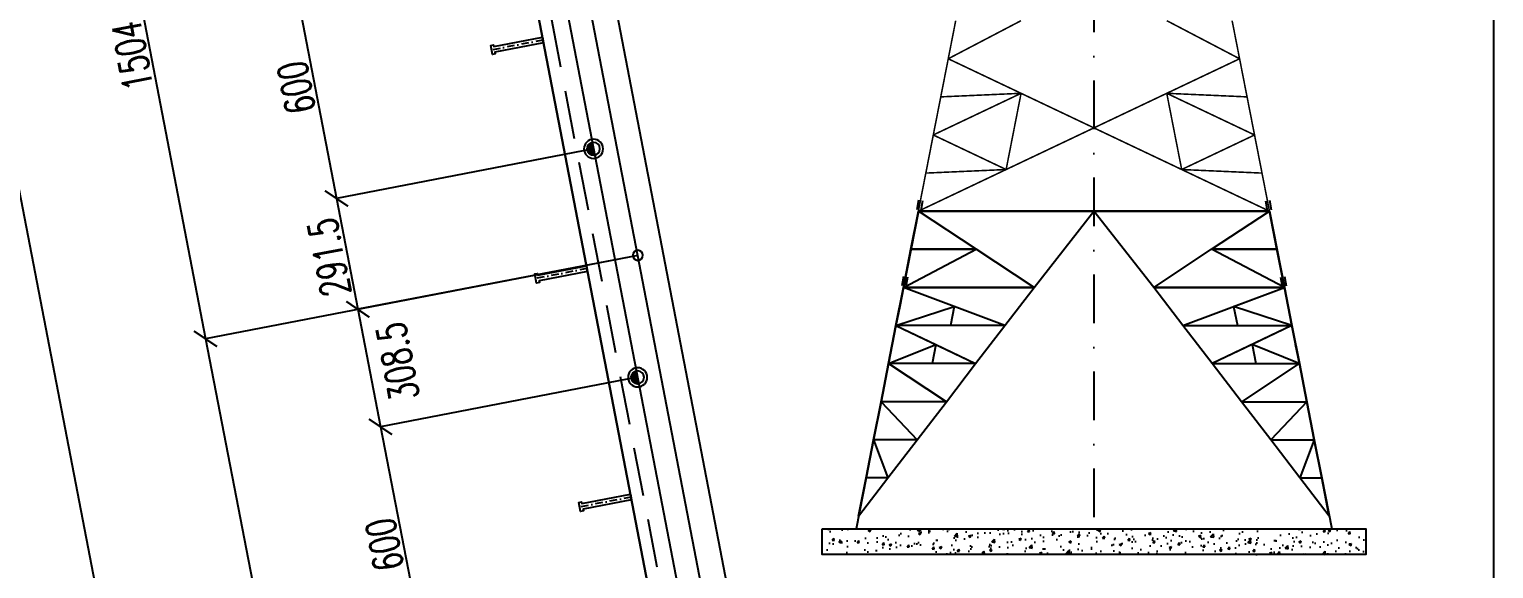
# Model space of a CAD drawing. Extents: x 550527 to 570802, y -80343 to -65993.
# Drawn here: x 567026 to 570802, y -72225 to -70834 of the extents above; entities that cross this region are included whole.
import ezdxf

# ---------------------------------------------------------------- set-up
doc = ezdxf.new("R2010")
doc.units = 0
doc.header["$LTSCALE"] = 250
doc.header["$MEASUREMENT"] = 0
doc.linetypes.add('DASHDOT', pattern=[1, 0.5, -0.25, 0, -0.25])
doc.linetypes.add('DASHED', pattern=[0.75, 0.5, -0.25])
doc.layers.get('0').update_dxf_attribs({"linetype": 'CONTINUOUS'})
doc.layers.get('DEFPOINTS').update_dxf_attribs({"linetype": 'CONTINUOUS'})
for name, color, linetype in [('ASSI', 6, 'CONTINUOUS'), ('Echelon', 1, 'CONTINUOUS'), ('FORI', 2, 'CONTINUOUS'), ('LINEA_ANG', 2, 'CONTINUOUS'), ('LS', 7, 'CONTINUOUS'), ('MZ', 6, 'DASHDOT'), ('QT_MPR', 7, 'CONTINUOUS'), ('QT_MSP', 7, 'CONTINUOUS'), ('TRAT-Y', 7, 'DASHED')]:
    doc.layers.add(name, color=color, linetype=linetype)
doc.styles.add('QUOTE', font='ROMANS8.SHX', dxfattribs={"width": 0.7})
doc.styles.add('RS', font='ROMANS8.shx', dxfattribs={"width": 0.7})
doc.styles.get("Standard").update_dxf_attribs({"font": 'ROMANS8.SHX', "width": 0.7})
doc.dimstyles.new('TRATTO', dxfattribs={"dimscale": 0, "dimtxt": 75, "dimasz": 50, "dimexe": 0, "dimexo": 0, "dimgap": 10, "dimtad": 1, "dimrnd": 0.5, "dimdsep": 46, "dimtxsty": 'RS', "dimblk1": 'OBLIQUE', "dimblk2": 'OBLIQUE', "dimsah": 1, "dimcen": 0.09, "dimclrd": 2, "dimclre": 2, "dimclrt": 7, "dimadec": 0, "dimazin": 0, "dimtfac": 1, "dimtix": 1, "dimtmove": 2, "dimatfit": 3, "dimfxl": 1, "dimtolj": 1, "dimtzin": 0, "dimarcsym": 0})

# ---------------------------------------------------------------- blocks, each defined once
blk = doc.blocks.new('ASSE98')
blk.add_line((0, 0), (1, 0))
at = {"color": 7, "style": 'QUOTE', "width": 0.5, "flags": 1}
for tag, p in [('TI', (1.38308, 6.82731)), ('DI_S', (1.38308, 6.42178)), ('D_S', (1.38308, 6.02092)), ('E_S', (1.38308, 5.68065)), ('NFORI', (1.36454, 5.29792)), ('ALAR', (1.36349, 4.93246)), ('FAM', (1.3775, 4.54645)), ('ALA', (1.38308, 4.19257)), ('DISP2', (1.38308, 3.84971)), ('DISP1', (1.38308, 3.50686)), ('PINZAF', (1.38308, 3.164)), ('PINZAI', (1.38308, 2.82114)), ('TRP', (1.38308, 2.47829)), ('NP', (1.38308, 2.13543)), ('SV', (1.38308, 1.79257)), ('PESO', (1.38308, 1.44971)), ('QUA', (1.38308, 1.10686)), ('LUN', (1.38308, 0.764)), ('PROF', (1.38308, 0.42114)), ('POS', (1.38308, 0.07829))]:
    blk.add_attdef(tag, p, '', height=0.2, dxfattribs=at)
at = {"color": 7, "flags": 1}
for tag, p in [('LAV1', (3.07431, 6.82847)), ('LAV2', (3.07431, 6.49513)), ('LAV3', (3.07431, 6.1618)), ('LAV4', (3.07431, 5.82847)), ('LAV5', (3.07431, 5.49513)), ('LAV6', (3.07431, 5.1618)), ('LAV7', (3.07431, 4.82847)), ('LAV8', (3.07431, 4.49513)), ('LAV9', (3.07431, 4.1618)), ('LAV10', (3.07431, 3.82847))]:
    blk.add_attdef(tag, p, '', height=0.2, dxfattribs=at)
blk = doc.blocks.new('A$C6E393FD9')
at = {"layer": 'Echelon', "color": 3}
blk.add_lwpolyline([(2.5, 0), (0, 19.8), (168.6, 41.4), (167.9, 47.2), (177.8, 48.5), (181.8, 17.1), (171.9, 15.8), (171.2, 21.6), (2.5, 0)], close=True, dxfattribs=at)
at = {"layer": 'MZ', "ltscale": 0.2}
blk.add_line((1.3, 9.9), (179.8, 32.8), dxfattribs=at)
blk = doc.blocks.new('P20')
at = {"color": 0}
for p, q in [((0, 0.98), (0.02, 1)), ((0, 0.94), (0.06, 1)), ((1, -0.01), (0, 0.99)), ((0, 0.89), (0.1, 0.99)), ((0, 0.85), (0.14, 0.99)), ((0, 0.8), (0.18, 0.98)), ((0, 0.76), (0.22, 0.98)), ((0, 0.71), (0.25, 0.97)), ((0, 0.67), (0.29, 0.96)), ((1, -0.05), (0, 0.95)), ((0, 0.62), (0.32, 0.95)), ((0, 0.58), (0.36, 0.93)), ((0, 0.53), (0.39, 0.92)), ((0, 0.49), (0.42, 0.91)), ((1, -0.09), (0, 0.9)), ((0, 0.44), (0.45, 0.89)), ((0, 0.4), (0.48, 0.88)), ((0.99, -0.13), (0, 0.86)), ((0, 0.35), (0.51, 0.86)), ((0, 0.31), (0.54, 0.84)), ((0, 0.26), (0.56, 0.83)), ((0.99, -0.17), (0, 0.81)), ((0, 0.22), (0.59, 0.81)), ((0, 0.17), (0.61, 0.79)), ((0.98, -0.21), (0, 0.77)), ((0, 0.13), (0.64, 0.77)), ((0, 0.08), (0.66, 0.75)), ((0, 0.04), (0.69, 0.73)), ((0.97, -0.25), (0, 0.72)), ((0, -0.01), (0.71, 0.7)), ((0.96, -0.28), (0, 0.68)), ((0, -0.05), (0.73, 0.68)), ((0, -0.1), (0.75, 0.66)), ((0.95, -0.32), (0, 0.63)), ((0, -0.14), (0.77, 0.63)), ((0, -0.19), (0.79, 0.61)), ((0.94, -0.35), (0, 0.59)), ((0, -0.23), (0.81, 0.58)), ((0, -0.28), (0.83, 0.56)), ((0.92, -0.38), (0, 0.54)), ((0, -0.32), (0.85, 0.53)), ((0.91, -0.41), (0, 0.5)), ((0, -0.36), (0.87, 0.5)), ((0, -0.41), (0.88, 0.47)), ((0.9, -0.44), (0, 0.45)), ((0, -0.45), (0.9, 0.44)), ((0.88, -0.47), (0, 0.41)), ((0, -0.5), (0.91, 0.41)), ((0, -0.54), (0.92, 0.38)), ((0.87, -0.5), (0, 0.36)), ((0, -0.59), (0.94, 0.35)), ((0.85, -0.53), (0, 0.32)), ((0, -0.63), (0.95, 0.31)), ((0, -0.68), (0.96, 0.28)), ((0.83, -0.56), (0, 0.27)), ((0, -0.72), (0.97, 0.25)), ((0.81, -0.58), (0, 0.23)), ((0, -0.77), (0.98, 0.21)), ((0.79, -0.61), (0, 0.18)), ((0, -0.81), (0.99, 0.17)), ((0.77, -0.63), (0, 0.14)), ((0, -0.86), (0.99, 0.13)), ((0.75, -0.66), (0, 0.09)), ((0, -0.9), (1, 0.09)), ((0.73, -0.68), (0, 0.05)), ((0, -0.95), (1, 0.05)), ((0.71, -0.7), (0, 0.01)), ((0, -0.99), (1, 0.01)), ((1, 0.04), (0.04, 1)), ((1, 0.09), (0.09, 1)), ((0.99, 0.14), (0.14, 0.99)), ((0.98, 0.19), (0.19, 0.98)), ((0.97, 0.25), (0.25, 0.97)), ((0.95, 0.31), (0.31, 0.95)), ((0.92, 0.38), (0.38, 0.92)), ((0.88, 0.47), (0.47, 0.88)), ((0.81, 0.59), (0.59, 0.81)), ((0.69, -0.73), (0, -0.04)), ((0.66, -0.75), (0, -0.08)), ((0.64, -0.77), (0, -0.13)), ((0.61, -0.79), (0, -0.17)), ((0.59, -0.81), (0, -0.22)), ((0.56, -0.83), (0, -0.26)), ((0.54, -0.84), (0, -0.31)), ((0.51, -0.86), (0, -0.35)), ((0.48, -0.88), (0, -0.4)), ((0.45, -0.89), (0, -0.44)), ((0.42, -0.91), (0, -0.49)), ((0.39, -0.92), (0, -0.53)), ((0.36, -0.93), (0, -0.58)), ((0.32, -0.95), (0, -0.62)), ((0.29, -0.96), (0, -0.67)), ((0.25, -0.97), (0, -0.71)), ((0.22, -0.98), (0, -0.76)), ((0.18, -0.98), (0, -0.8)), ((0.14, -0.99), (0, -0.85)), ((0.1, -0.99), (0, -0.89)), ((0.04, -1), (1, -0.04)), ((0.09, -1), (1, -0.09)), ((0.14, -0.99), (0.99, -0.14)), ((0.19, -0.98), (0.98, -0.19)), ((0.25, -0.97), (0.97, -0.25)), ((0.31, -0.95), (0.95, -0.31)), ((0.38, -0.92), (0.92, -0.38)), ((0.47, -0.88), (0.88, -0.47)), ((0.59, -0.81), (0.81, -0.59))]:
    blk.add_line(p, q, dxfattribs=at)
for radius in [1.5, 1]:
    blk.add_circle((0, 0), radius)
blk = doc.blocks.new('16')
blk.add_circle((0, 0), 1)
blk = doc.blocks.new('_OBLIQUE')
at = {"color": 0, "linetype": 'ByBlock'}
blk.add_line((-0.5, -0.5), (0.5, 0.5), dxfattribs=at)
blk = doc.blocks.new('*D56')
at = {"layer": 'DEFPOINTS', "color": 0, "transparency": 16777216}
for p in [(565347.1, -70469.6), (567974.7, -76305.1), (566526.3, -76584.4)]:
    blk.add_point(p, dxfattribs=at)
at = {"layer": 'QT_MPR', "color": 2, "lineweight": -2, "transparency": 16777216}
for p, q in [((565347.1, -70469.6), (566795.4, -70190.3)), ((566795.4, -70190.3), (567974.7, -76305.1)), ((566526.3, -76584.4), (567974.7, -76305.1))]:
    blk.add_line(p, q, dxfattribs=at)
at = {"layer": 'QT_MPR', "color": 2, "lineweight": -2, "transparency": 16777216, "xscale": 50, "yscale": 50, "zscale": 50}
for p, rotation in [((566795.4, -70190.3), 100.9154326102489), ((567974.7, -76305.1), 280.9154326102489)]:
    blk.add_blockref('_OBLIQUE', p, dxfattribs=dict(at, rotation=rotation))
at = {"layer": 'QT_MPR', "color": 7, "transparency": 16777216, "insert": (567338.4, -73256.7), "char_height": 75, "attachment_point": 5, "rotation": 100.9154, "style": 'RS'}
blk.add_mtext('\\A1;6227.5', dxfattribs=at)
blk = doc.blocks.new('*D106')
at = {"layer": 'DEFPOINTS', "color": 0, "transparency": 16777216}
for p in [(568290.9, -69944.2), (568595.3, -71417), (567480.8, -71631.9)]:
    blk.add_point(p, dxfattribs=at)
at = {"layer": 'QT_MPR', "color": 2, "lineweight": -2, "transparency": 16777216}
for p, q in [((568290.9, -69944.2), (567196.1, -70155.3)), ((567196.1, -70155.3), (567480.8, -71631.9)), ((568595.3, -71417), (567480.8, -71631.9))]:
    blk.add_line(p, q, dxfattribs=at)
at = {"layer": 'QT_MPR', "color": 2, "lineweight": -2, "transparency": 16777216, "xscale": 50, "yscale": 50, "zscale": 50}
for p, rotation in [((567196.1, -70155.3), 100.9154326102464), ((567480.8, -71631.9), 280.9154326102465)]:
    blk.add_blockref('_OBLIQUE', p, dxfattribs=dict(at, rotation=rotation))
at = {"layer": 'QT_MPR', "color": 7, "transparency": 16777216, "insert": (567291.8, -70902.6), "char_height": 75, "attachment_point": 5, "rotation": 100.9154, "style": 'RS'}
blk.add_mtext('\\A1;1504', dxfattribs=at)
blk = doc.blocks.new('*D107')
at = {"layer": 'DEFPOINTS', "color": 0, "transparency": 16777216}
for p in [(568595.3, -71417), (568890.1, -72945.7), (567775.6, -73160.6)]:
    blk.add_point(p, dxfattribs=at)
at = {"layer": 'QT_MPR', "color": 2, "lineweight": -2, "transparency": 16777216}
for p, q in [((568595.3, -71417), (567480.8, -71631.9)), ((567480.8, -71631.9), (567775.6, -73160.6)), ((568890.1, -72945.7), (567775.6, -73160.6))]:
    blk.add_line(p, q, dxfattribs=at)
at = {"layer": 'QT_MPR', "color": 2, "lineweight": -2, "transparency": 16777216, "xscale": 50, "yscale": 50, "zscale": 50}
for p, rotation in [((567480.8, -71631.9), 100.9154326102464), ((567775.6, -73160.6), 280.9154326102465)]:
    blk.add_blockref('_OBLIQUE', p, dxfattribs=dict(at, rotation=rotation))
at = {"layer": 'QT_MPR', "color": 7, "transparency": 16777216, "insert": (567581.6, -72405.3), "char_height": 75, "attachment_point": 5, "rotation": 100.9154, "style": 'RS'}
blk.add_mtext('\\A1;1557', dxfattribs=at)
blk = doc.blocks.new('*D124')
at = {"layer": 'DEFPOINTS', "color": 0, "transparency": 16777216}
for p in [(568367.6, -70553.2), (568481.2, -71142.3), (567818.4, -71270.1)]:
    blk.add_point(p, dxfattribs=at)
at = {"layer": 'QT_MSP', "color": 2, "lineweight": -2, "transparency": 16777216}
for p, q in [((568367.6, -70553.2), (567704.8, -70681)), ((567704.8, -70681), (567818.4, -71270.1)), ((568481.2, -71142.3), (567818.4, -71270.1))]:
    blk.add_line(p, q, dxfattribs=at)
at = {"layer": 'QT_MSP', "color": 2, "lineweight": -2, "transparency": 16777216, "xscale": 50, "yscale": 50, "zscale": 50}
for p, rotation in [((567704.8, -70681), 100.9154326102464), ((567818.4, -71270.1), 280.9154326102465)]:
    blk.add_blockref('_OBLIQUE', p, dxfattribs=dict(at, rotation=rotation))
at = {"layer": 'QT_MSP', "color": 7, "transparency": 16777216, "insert": (567715, -70984.6), "char_height": 75, "attachment_point": 5, "rotation": 100.9154, "style": 'RS'}
blk.add_mtext('\\A1;600', dxfattribs=at)
blk = doc.blocks.new('*D125')
at = {"layer": 'DEFPOINTS', "color": 0, "transparency": 16777216}
for p in [(568481.2, -71142.3), (568595.3, -71417), (567873.6, -71556.2)]:
    blk.add_point(p, dxfattribs=at)
at = {"layer": 'QT_MSP', "color": 2, "lineweight": -2, "transparency": 16777216}
for p, q in [((568481.2, -71142.3), (567818.4, -71270.1)), ((567818.4, -71270.1), (567873.6, -71556.2)), ((568595.3, -71417), (567873.6, -71556.2))]:
    blk.add_line(p, q, dxfattribs=at)
at = {"layer": 'QT_MSP', "color": 2, "lineweight": -2, "transparency": 16777216, "xscale": 50, "yscale": 50, "zscale": 50}
for p, rotation in [((567818.4, -71270.1), 100.9154326102464), ((567873.6, -71556.2), 280.9154326102465)]:
    blk.add_blockref('_OBLIQUE', p, dxfattribs=dict(at, rotation=rotation))
at = {"layer": 'QT_MSP', "color": 7, "transparency": 16777216, "insert": (567799.4, -71422.2), "char_height": 75, "attachment_point": 5, "rotation": 100.9154, "style": 'RS'}
blk.add_mtext('\\A1;291.5', dxfattribs=at)
blk = doc.blocks.new('*D126')
at = {"layer": 'DEFPOINTS', "color": 0, "transparency": 16777216}
for p in [(568595.3, -71417), (568594.8, -71731.5), (567932, -71859.3)]:
    blk.add_point(p, dxfattribs=at)
at = {"layer": 'QT_MSP', "color": 2, "lineweight": -2, "transparency": 16777216}
for p, q in [((568595.3, -71417), (567873.6, -71556.2)), ((567873.6, -71556.2), (567932, -71859.3)), ((568594.8, -71731.5), (567932, -71859.3))]:
    blk.add_line(p, q, dxfattribs=at)
at = {"layer": 'QT_MSP', "color": 2, "lineweight": -2, "transparency": 16777216, "xscale": 50, "yscale": 50, "zscale": 50}
for p, rotation in [((567873.6, -71556.2), 100.9154326102464), ((567932, -71859.3), 280.9154326102465)]:
    blk.add_blockref('_OBLIQUE', p, dxfattribs=dict(at, rotation=rotation))
at = {"layer": 'QT_MSP', "color": 7, "transparency": 16777216, "insert": (567976, -71691), "char_height": 75, "attachment_point": 5, "rotation": 100.9154, "style": 'RS'}
blk.add_mtext('\\A1;308.5', dxfattribs=at)
blk = doc.blocks.new('*D127')
at = {"layer": 'DEFPOINTS', "color": 0, "transparency": 16777216}
for p in [(568594.8, -71731.5), (568708.5, -72320.6), (568045.7, -72448.4)]:
    blk.add_point(p, dxfattribs=at)
at = {"layer": 'QT_MSP', "color": 2, "lineweight": -2, "transparency": 16777216}
for p, q in [((568594.8, -71731.5), (567932, -71859.3)), ((567932, -71859.3), (568045.7, -72448.4)), ((568708.5, -72320.6), (568045.7, -72448.4))]:
    blk.add_line(p, q, dxfattribs=at)
at = {"layer": 'QT_MSP', "color": 2, "lineweight": -2, "transparency": 16777216, "xscale": 50, "yscale": 50, "zscale": 50}
for p, rotation in [((567932, -71859.3), 100.9154326102464), ((568045.7, -72448.4), 280.9154326102465)]:
    blk.add_blockref('_OBLIQUE', p, dxfattribs=dict(at, rotation=rotation))
at = {"layer": 'QT_MSP', "color": 7, "transparency": 16777216, "insert": (567942.2, -72162.9), "char_height": 75, "attachment_point": 5, "rotation": 100.9154, "style": 'RS'}
blk.add_mtext('\\A1;600', dxfattribs=at)

msp = doc.modelspace()

# ---------------------------------------------------------------- hatches: boundary and pattern name
at = {"layer": 'LS'}
h = msp.add_hatch(dxfattribs=at)
h.set_pattern_fill('AR-CONC', color=3, scale=9.000133, style=0)
h.set_pattern_definition([(50, (540924.816, -77812.643), (64.55437, -5.64778), [6.7501, -74.2511]), (355, (540924.816, -77812.64), (-12.4878, 67.6983), [5.40008, -59.40088]), (100.4514, (540930.195, -77813.113), (52.06662, 62.05048), [5.7367, -63.10373]), (46.1842, (540924.816, -77794.64), (96.05312, -14.89693), [10.12515, -111.37665]), (96.6356, (540932.82, -77795.88), (84.1209, 87.6719), [8.60505, -94.65557]), (351.1842, (540924.82, -77794.64), (84.12082, 87.67197), [8.10012, -89.10132]), (21, (540933.816, -77799.14), (53.72243, -36.23624), [6.7501, -74.2511]), (326, (540933.816, -77799.14), (21.8987, 65.26447), [5.40008, -59.40088]), (71.4514, (540938.29, -77802.16), (75.62116, 29.02818), [5.7367, -63.10373]), (37.5, (540924.816, -77812.643), (1.094403, 29.960891), [0, -58.68087, 0, -60.300894, 0, -59.625884]), (7.5, (540924.816, -77812.643), (23.67661, 35.49758), [0, -34.38051, 0, -57.33085, 0, -22.725337]), (327.5, (540904.745, -77812.643), (48.044732, -2.029969), [0, -22.500334, 0, -70.20104, 0, -93.15138]), (317.5, (540895.745, -77812.643), (52.487534, 9.00958), [0, -29.250434, 0, -46.62069, 0, -66.15098])])
h.paths.add_polyline_path([(570472.585, -72122.521), (569070.378, -72122.521), (569070.378, -72188.124), (570472.585, -72188.124)])

# ---------------------------------------------------------------- linework, layer by layer
at = {"layer": 'LINEA_ANG'}
for p, q in [((567652.94, -66187.304), (569413.988, -75319.046)), ((569217.606, -75356.918), (567456.559, -66225.176))]:
    msp.add_line(p, q, dxfattribs=at)
at = {"layer": 'LS', "color": 6}
for p, q in [((567530.212, -66210.972), (569291.259, -75342.714)), ((569184.898, -74474.385), (568005.669, -68359.605))]:
    msp.add_line(p, q, dxfattribs=at)
at = {"layer": 'LS', "color": 3, "ltscale": 0.01}
for p, q in [((569318.865, -71274.745), (569314.479, -71299.346)), ((569329.183, -71276.585), (569324.796, -71301.186)), ((570213.781, -71276.585), (570218.167, -71301.186)), ((570224.098, -71274.745), (570228.485, -71299.346))]:
    msp.add_line(p, q, dxfattribs=at)
at = {"layer": 'LS', "color": 6, "ltscale": 0.01}
for p, q in [((569318.746, -71303.188), (569280.232, -71499.688)), ((569318.746, -71303.188), (569280.232, -71499.688)), ((569299.489, -71401.438), (569318.746, -71303.188)), ((569299.489, -71401.438), (569318.746, -71303.188)), ((569318.746, -71303.188), (569299.489, -71401.438)), ((569318.746, -71303.188), (569299.489, -71401.438)), ((569318.746, -71303.188), (569469.658, -71303.188)), ((569318.746, -71303.188), (569469.658, -71303.188)), ((569318.746, -71303.188), (569394.202, -71303.188)), ((569318.746, -71303.188), (569394.202, -71303.188)), ((569318.746, -71303.188), (569394.202, -71303.188)), ((569468.086, -71401.438), (569318.746, -71303.188)), ((569468.086, -71401.438), (569318.746, -71303.188)), ((569318.746, -71303.188), (569545.114, -71303.188)), ((569545.114, -71303.188), (569318.746, -71303.188)), ((569318.746, -71303.188), (569469.658, -71303.188)), ((569318.746, -71303.188), (569469.658, -71303.188)), ((569318.746, -71303.188), (569394.202, -71303.188)), ((569318.746, -71303.188), (569394.202, -71303.188)), ((569318.746, -71303.188), (570224.218, -71303.188)), ((569394.202, -71303.188), (569469.658, -71303.188)), ((569394.202, -71303.188), (569469.658, -71303.188)), ((569469.658, -71303.188), (569620.57, -71303.188)), ((569469.658, -71303.188), (569620.57, -71303.188)), ((569469.658, -71303.188), (569545.114, -71303.188)), ((569469.658, -71303.188), (569545.114, -71303.188)), ((569545.114, -71303.188), (569620.57, -71303.188)), ((569545.114, -71303.188), (569620.57, -71303.188)), ((569545.114, -71303.188), (569771.482, -71303.188)), ((569771.482, -71303.188), (569545.114, -71303.188)), ((569617.36, -71499.688), (569771.482, -71303.188)), ((569617.36, -71499.688), (569771.482, -71303.188)), ((569620.57, -71303.188), (569771.482, -71303.188)), ((569620.57, -71303.188), (569771.482, -71303.188)), ((569620.57, -71303.188), (569771.482, -71303.188)), ((569620.57, -71303.188), (569771.482, -71303.188)), ((569925.603, -71499.688), (569771.482, -71303.188)), ((569925.603, -71499.688), (569771.482, -71303.188)), ((569771.482, -71303.188), (569997.85, -71303.188)), ((569997.85, -71303.188), (569771.482, -71303.188)), ((569922.394, -71303.188), (569771.482, -71303.188)), ((569922.394, -71303.188), (569771.482, -71303.188)), ((569771.482, -71303.188), (569922.394, -71303.188)), ((569771.482, -71303.188), (569922.394, -71303.188)), ((569997.85, -71303.188), (569922.394, -71303.188)), ((569997.85, -71303.188), (569922.394, -71303.188)), ((570073.306, -71303.188), (569922.394, -71303.188)), ((570073.306, -71303.188), (569922.394, -71303.188)), ((569997.85, -71303.188), (570224.218, -71303.188)), ((570224.218, -71303.188), (569997.85, -71303.188)), ((570073.306, -71303.188), (569997.85, -71303.188)), ((570073.306, -71303.188), (569997.85, -71303.188)), ((570224.218, -71303.188), (570073.306, -71303.188)), ((570073.306, -71303.188), (570224.218, -71303.188)), ((570224.218, -71303.188), (570073.306, -71303.188)), ((570224.218, -71303.188), (570073.306, -71303.188)), ((570148.762, -71303.188), (570073.306, -71303.188)), ((570148.762, -71303.188), (570073.306, -71303.188)), ((570074.878, -71401.438), (570224.218, -71303.188)), ((570074.878, -71401.438), (570224.218, -71303.188)), ((570224.218, -71303.188), (570148.762, -71303.188)), ((570224.218, -71303.188), (570148.762, -71303.188)), ((570148.762, -71303.188), (570224.218, -71303.188)), ((570224.218, -71303.188), (570148.762, -71303.188)), ((570224.218, -71303.188), (570148.762, -71303.188)), ((570224.218, -71303.188), (570262.732, -71499.688)), ((570224.218, -71303.188), (570262.732, -71499.688)), ((570243.475, -71401.438), (570224.218, -71303.188)), ((570243.475, -71401.438), (570224.218, -71303.188)), ((570224.218, -71303.188), (570243.475, -71401.438)), ((570224.218, -71303.188), (570243.475, -71401.438)), ((569280.232, -71499.688), (569468.086, -71401.438)), ((569280.232, -71499.688), (569468.086, -71401.438)), ((569280.232, -71499.688), (569299.489, -71401.438)), ((569280.232, -71499.688), (569299.489, -71401.438)), ((569280.232, -71499.688), (569299.489, -71401.438)), ((569280.232, -71499.688), (569299.489, -71401.438)), ((569299.489, -71401.438), (569280.232, -71499.688)), ((569299.489, -71401.438), (569280.232, -71499.688)), ((569299.489, -71401.438), (569468.086, -71401.438)), ((569468.086, -71401.438), (569299.489, -71401.438)), ((569617.36, -71499.688), (569468.086, -71401.438)), ((569617.36, -71499.688), (569468.086, -71401.438)), ((569925.603, -71499.688), (570074.878, -71401.438)), ((569925.603, -71499.688), (570074.878, -71401.438)), ((570262.732, -71499.688), (570074.878, -71401.438)), ((570262.732, -71499.688), (570074.878, -71401.438)), ((570074.878, -71401.438), (570243.475, -71401.438)), ((570243.475, -71401.438), (570074.878, -71401.438)), ((570262.732, -71499.688), (570243.475, -71401.438)), ((570262.732, -71499.688), (570243.475, -71401.438)), ((570262.732, -71499.688), (570243.475, -71401.438)), ((570262.732, -71499.688), (570243.475, -71401.438)), ((570243.475, -71401.438), (570262.732, -71499.688)), ((570243.475, -71401.438), (570262.732, -71499.688)), ((569280.351, -71471.245), (569275.965, -71495.846)), ((569290.669, -71473.085), (569286.282, -71497.686)), ((570252.295, -71473.085), (570256.681, -71497.686)), ((570262.612, -71471.245), (570266.999, -71495.846)), ((569260.975, -71597.938), (569280.232, -71499.688)), ((569280.232, -71499.688), (569260.975, -71597.938)), ((569260.975, -71597.938), (569280.232, -71499.688)), ((569280.232, -71499.688), (569260.975, -71597.938)), ((569280.232, -71499.688), (569270.603, -71548.813)), ((569280.232, -71499.688), (569270.603, -71548.813)), ((569280.232, -71499.688), (569448.763, -71499.688)), ((569280.232, -71499.688), (569448.763, -71499.688)), ((569448.763, -71499.688), (569280.232, -71499.688)), ((569280.232, -71499.688), (569448.763, -71499.688)), ((569448.763, -71499.688), (569280.232, -71499.688)), ((569448.763, -71499.688), (569280.232, -71499.688)), ((569280.232, -71499.688), (569448.763, -71499.688)), ((569448.763, -71499.688), (569280.232, -71499.688)), ((569411.175, -71548.795), (569280.293, -71499.665)), ((569411.175, -71548.795), (569280.354, -71499.688)), ((569617.36, -71499.688), (569448.763, -71499.688)), ((569617.36, -71499.688), (569448.763, -71499.688)), ((569448.763, -71499.688), (569617.36, -71499.688)), ((569617.36, -71499.688), (569448.763, -71499.688)), ((569541.904, -71597.938), (569617.36, -71499.688)), ((569541.904, -71597.938), (569617.36, -71499.688)), ((569925.603, -71499.688), (570094.2, -71499.688)), ((569925.603, -71499.688), (570094.2, -71499.688)), ((569925.603, -71499.688), (570094.2, -71499.688)), ((570094.2, -71499.688), (569925.603, -71499.688)), ((570001.059, -71597.938), (569925.603, -71499.688)), ((570001.059, -71597.938), (569925.603, -71499.688)), ((570001.017, -71597.883), (570262.67, -71499.665)), ((570262.732, -71499.688), (570094.2, -71499.688)), ((570262.732, -71499.688), (570094.2, -71499.688)), ((570262.732, -71499.688), (570094.2, -71499.688)), ((570094.2, -71499.688), (570262.732, -71499.688)), ((570094.2, -71499.688), (570262.732, -71499.688)), ((570094.2, -71499.688), (570262.732, -71499.688)), ((570094.2, -71499.688), (570262.732, -71499.688)), ((570262.732, -71499.688), (570094.2, -71499.688)), ((570131.788, -71548.795), (570262.609, -71499.688)), ((570281.989, -71597.938), (570262.732, -71499.688)), ((570262.732, -71499.688), (570281.989, -71597.938)), ((570262.732, -71499.688), (570272.36, -71548.813)), ((570281.989, -71597.938), (570262.732, -71499.688)), ((570262.732, -71499.688), (570281.989, -71597.938)), ((570262.732, -71499.688), (570272.36, -71548.813)), ((569260.975, -71597.938), (569270.603, -71548.813)), ((569270.603, -71548.813), (569260.975, -71597.938)), ((569260.975, -71597.938), (569270.603, -71548.813)), ((569270.603, -71548.813), (569260.975, -71597.938)), ((569270.603, -71548.813), (569260.975, -71597.938)), ((569270.603, -71548.813), (569260.975, -71597.938)), ((569261.104, -71597.902), (569411.175, -71548.795)), ((569261.104, -71597.902), (569411.175, -71548.795)), ((569411.175, -71548.795), (569401.485, -71597.902)), ((569411.175, -71548.795), (569401.485, -71597.902)), ((569541.931, -71597.902), (569411.175, -71548.795)), ((569541.931, -71597.902), (569411.175, -71548.795)), ((570281.859, -71597.902), (570131.788, -71548.795)), ((570131.788, -71548.795), (570141.478, -71597.902)), ((570281.859, -71597.902), (570131.788, -71548.795)), ((570131.788, -71548.795), (570141.478, -71597.902)), ((570281.989, -71597.938), (570272.36, -71548.813)), ((570272.36, -71548.813), (570281.989, -71597.938)), ((570281.989, -71597.938), (570272.36, -71548.813)), ((570272.36, -71548.813), (570281.989, -71597.938)), ((570272.36, -71548.813), (570281.989, -71597.938)), ((570272.36, -71548.813), (570281.989, -71597.938)), ((569241.718, -71696.188), (569260.975, -71597.938)), ((569260.975, -71597.938), (569241.718, -71696.188)), ((569241.718, -71696.188), (569260.975, -71597.938)), ((569260.975, -71597.938), (569241.718, -71696.188)), ((569260.975, -71597.938), (569251.346, -71647.063)), ((569260.975, -71597.938), (569251.346, -71647.063)), ((569261.104, -71597.902), (569466.503, -71696.117)), ((569261.104, -71597.902), (569466.503, -71696.117)), ((569401.485, -71597.902), (569261.104, -71597.902)), ((569261.104, -71597.902), (569363.771, -71647.009)), ((569401.485, -71597.902), (569261.104, -71597.902)), ((569261.104, -71597.902), (569363.771, -71647.009)), ((569541.931, -71597.902), (569401.485, -71597.902)), ((569541.931, -71597.902), (569401.485, -71597.902)), ((569466.448, -71696.188), (569541.904, -71597.938)), ((569466.448, -71696.188), (569541.904, -71597.938)), ((570001.032, -71597.902), (570141.478, -71597.902)), ((570001.032, -71597.902), (570141.478, -71597.902)), ((570076.515, -71696.188), (570001.059, -71597.938)), ((570076.515, -71696.188), (570001.059, -71597.938)), ((570281.859, -71597.902), (570076.46, -71696.117)), ((570281.859, -71597.902), (570076.46, -71696.117)), ((570141.478, -71597.902), (570281.859, -71597.902)), ((570141.478, -71597.902), (570281.859, -71597.902)), ((570281.859, -71597.902), (570179.193, -71647.009)), ((570281.859, -71597.902), (570179.193, -71647.009)), ((570301.246, -71696.188), (570281.989, -71597.938)), ((570281.989, -71597.938), (570301.246, -71696.188)), ((570281.989, -71597.938), (570291.617, -71647.063)), ((570301.246, -71696.188), (570281.989, -71597.938)), ((570281.989, -71597.938), (570301.246, -71696.188)), ((570281.989, -71597.938), (570291.617, -71647.063)), ((569241.718, -71696.188), (569251.346, -71647.063)), ((569251.346, -71647.063), (569241.718, -71696.188)), ((569241.718, -71696.188), (569251.346, -71647.063)), ((569251.346, -71647.063), (569241.718, -71696.188)), ((569251.346, -71647.063), (569241.718, -71696.188)), ((569251.346, -71647.063), (569241.718, -71696.188)), ((569241.854, -71696.117), (569363.771, -71647.009)), ((569241.854, -71696.117), (569363.771, -71647.009)), ((569363.771, -71647.009), (569354.146, -71696.117)), ((569363.771, -71647.009), (569354.146, -71696.117)), ((569363.771, -71647.009), (569466.503, -71696.117)), ((569363.771, -71647.009), (569466.503, -71696.117)), ((570179.193, -71647.009), (570076.46, -71696.117)), ((570179.193, -71647.009), (570076.46, -71696.117)), ((570301.109, -71696.117), (570179.193, -71647.009)), ((570179.193, -71647.009), (570188.818, -71696.117)), ((570301.109, -71696.117), (570179.193, -71647.009)), ((570179.193, -71647.009), (570188.818, -71696.117)), ((570301.246, -71696.188), (570291.617, -71647.063)), ((570291.617, -71647.063), (570301.246, -71696.188)), ((570301.246, -71696.188), (570291.617, -71647.063)), ((570291.617, -71647.063), (570301.246, -71696.188)), ((570291.617, -71647.063), (570301.246, -71696.188)), ((570291.617, -71647.063), (570301.246, -71696.188)), ((569241.718, -71696.188), (569222.461, -71794.438)), ((569241.718, -71696.188), (569222.461, -71794.438)), ((569222.461, -71794.438), (569241.718, -71696.188)), ((569241.718, -71696.188), (569222.461, -71794.438)), ((569222.461, -71794.438), (569241.718, -71696.188)), ((569241.718, -71696.188), (569222.461, -71794.438)), ((569391.074, -71794.331), (569241.854, -71696.117)), ((569241.854, -71696.117), (569391.074, -71794.331)), ((569391.074, -71794.331), (569241.854, -71696.117)), ((569241.854, -71696.117), (569391.074, -71794.331)), ((569354.146, -71696.117), (569241.854, -71696.117)), ((569354.146, -71696.117), (569241.854, -71696.117)), ((569466.503, -71696.117), (569354.146, -71696.117)), ((569466.503, -71696.117), (569354.146, -71696.117)), ((569390.992, -71794.438), (569466.448, -71696.188)), ((569390.992, -71794.438), (569466.448, -71696.188)), ((570076.46, -71696.117), (570188.818, -71696.117)), ((570076.46, -71696.117), (570188.818, -71696.117)), ((570151.971, -71794.438), (570076.515, -71696.188)), ((570151.971, -71794.438), (570076.515, -71696.188)), ((570301.109, -71696.117), (570151.889, -71794.331)), ((570188.818, -71696.117), (570301.109, -71696.117)), ((570188.818, -71696.117), (570301.109, -71696.117)), ((570301.246, -71696.188), (570320.503, -71794.438)), ((570301.246, -71696.188), (570320.503, -71794.438)), ((570320.503, -71794.438), (570301.246, -71696.188)), ((570301.246, -71696.188), (570320.503, -71794.438)), ((570320.503, -71794.438), (570301.246, -71696.188)), ((570301.246, -71696.188), (570320.503, -71794.438)), ((569222.461, -71794.438), (569203.204, -71892.688)), ((569222.461, -71794.438), (569203.204, -71892.688)), ((569203.204, -71892.688), (569222.461, -71794.438)), ((569222.461, -71794.438), (569203.204, -71892.688)), ((569203.204, -71892.688), (569222.461, -71794.438)), ((569222.461, -71794.438), (569203.204, -71892.688)), ((569391.074, -71794.331), (569222.604, -71794.331)), ((569222.604, -71794.331), (569315.646, -71892.545)), ((569222.604, -71794.331), (569315.646, -71892.545)), ((569391.074, -71794.331), (569222.604, -71794.331)), ((569222.604, -71794.331), (569315.646, -71892.545)), ((569222.604, -71794.331), (569315.646, -71892.545)), ((569315.536, -71892.688), (569390.992, -71794.438)), ((569315.536, -71892.688), (569390.992, -71794.438)), ((570151.889, -71794.331), (570320.359, -71794.331)), ((570227.427, -71892.688), (570151.971, -71794.438)), ((570227.427, -71892.688), (570151.971, -71794.438)), ((570320.359, -71794.331), (570227.318, -71892.545)), ((570320.503, -71794.438), (570339.76, -71892.688)), ((570320.503, -71794.438), (570339.76, -71892.688)), ((570339.76, -71892.688), (570320.503, -71794.438)), ((570320.503, -71794.438), (570339.76, -71892.688)), ((570339.76, -71892.688), (570320.503, -71794.438)), ((570320.503, -71794.438), (570339.76, -71892.688)), ((569203.204, -71892.688), (569183.881, -71990.938)), ((569203.204, -71892.688), (569183.881, -71990.938)), ((569183.881, -71990.938), (569203.204, -71892.688)), ((569203.204, -71892.688), (569183.881, -71990.938)), ((569183.881, -71990.938), (569203.204, -71892.688)), ((569203.204, -71892.688), (569183.881, -71990.938)), ((569315.646, -71892.545), (569203.354, -71892.545)), ((569203.354, -71892.545), (569240.217, -71990.76)), ((569203.354, -71892.545), (569240.217, -71990.76)), ((569315.646, -71892.545), (569203.354, -71892.545)), ((569203.354, -71892.545), (569240.217, -71990.76)), ((569203.354, -71892.545), (569240.217, -71990.76)), ((569240.08, -71990.938), (569315.536, -71892.688)), ((569240.08, -71990.938), (569315.536, -71892.688)), ((570227.318, -71892.545), (570339.609, -71892.545)), ((570302.883, -71990.938), (570227.427, -71892.688)), ((570302.883, -71990.938), (570227.427, -71892.688)), ((570339.609, -71892.545), (570302.746, -71990.76)), ((570339.76, -71892.688), (570359.082, -71990.938)), ((570339.76, -71892.688), (570359.082, -71990.938)), ((570359.082, -71990.938), (570339.76, -71892.688)), ((570339.76, -71892.688), (570359.082, -71990.938)), ((570359.082, -71990.938), (570339.76, -71892.688)), ((570339.76, -71892.688), (570359.082, -71990.938)), ((569183.881, -71990.938), (569158.091, -72122.521)), ((569164.624, -72089.188), (569183.881, -71990.938)), ((569164.624, -72089.188), (569240.08, -71990.938)), ((569183.881, -71990.938), (569164.624, -72089.188)), ((569164.624, -72089.188), (569183.881, -71990.938)), ((569164.624, -72089.188), (569240.08, -71990.938)), ((569240.217, -71990.76), (569184.038, -71990.76)), ((569240.217, -71990.76), (569184.038, -71990.76)), ((569240.217, -71990.76), (569184.038, -71990.76)), ((569240.217, -71990.76), (569184.038, -71990.76)), ((570302.746, -71990.76), (570358.925, -71990.76)), ((570378.339, -72089.188), (570302.883, -71990.938)), ((570378.339, -72089.188), (570302.883, -71990.938)), ((570378.339, -72089.188), (570359.082, -71990.938)), ((570359.082, -71990.938), (570378.339, -72089.188)), ((570378.339, -72089.188), (570359.082, -71990.938)), ((570359.082, -71990.938), (570384.872, -72122.521))]:
    msp.add_line(p, q, dxfattribs=at)
at = {"layer": 'LS', "color": 8}
msp.add_lwpolyline([(550527.43, -65993.396), (550527.43, -80343.396), (566427.43, -80343.396), (566427.43, -78343.396), (570802.43, -78343.396), (570802.43, -65993.396), (550527.43, -65993.396)], close=True, dxfattribs=at)
at = {"layer": 'LS', "color": 3, "ltscale": 0.01, "const_width": 4}
for points in [[(569415.096, -70811.938), (569395.839, -70910.188)], [(569415.096, -70811.938), (569395.839, -70910.188)], [(569395.839, -70910.188), (569583.628, -70811.938)], [(569395.839, -70910.188), (569583.628, -70811.938)], [(569395.839, -70910.188), (569415.096, -70811.938)], [(569395.839, -70910.188), (569415.096, -70811.938)], [(570147.124, -70910.188), (569959.336, -70811.938)], [(570147.124, -70910.188), (569959.336, -70811.938)], [(570127.867, -70811.938), (570147.124, -70910.188)], [(570127.867, -70811.938), (570147.124, -70910.188)], [(570147.124, -70910.188), (570127.867, -70811.938)], [(570147.124, -70910.188), (570127.867, -70811.938)], [(569376.582, -71008.438), (569395.839, -70910.188)], [(569376.582, -71008.438), (569395.839, -70910.188)], [(569395.839, -70910.188), (569378.351, -70999.268)], [(569395.839, -70910.188), (569378.351, -70999.268)], [(569583.628, -70999.268), (569395.839, -70910.188)], [(569583.628, -70999.268), (569395.839, -70910.188)], [(569959.336, -70999.268), (570147.124, -70910.188)], [(569959.336, -70999.268), (570147.124, -70910.188)], [(570147.124, -70910.188), (570164.613, -70999.268)], [(570147.124, -70910.188), (570164.613, -70999.268)], [(570166.381, -71008.438), (570147.124, -70910.188)], [(570166.381, -71008.438), (570147.124, -70910.188)], [(569378.351, -70999.268), (569339.837, -71195.768)], [(569378.351, -70999.268), (569339.837, -71195.768)], [(569583.628, -70999.268), (569357.26, -71106.688)], [(569583.628, -70999.268), (569357.26, -71106.688)], [(569378.351, -70999.268), (569357.26, -71106.688)], [(569378.351, -70999.268), (569357.26, -71106.688)], [(569357.26, -71106.688), (569376.582, -71008.438)], [(569357.26, -71106.688), (569376.582, -71008.438)], [(569378.351, -70999.268), (569360.862, -71088.413)], [(569378.351, -70999.268), (569360.862, -71088.413)], [(569376.582, -71008.438), (569378.351, -70999.268)], [(569376.582, -71008.438), (569378.351, -70999.268)], [(569583.628, -70999.268), (569376.582, -71008.438)], [(569583.628, -70999.268), (569376.582, -71008.438)], [(569583.628, -70999.268), (569545.114, -71195.768)], [(569583.628, -70999.268), (569545.114, -71195.768)], [(569771.482, -71088.413), (569583.628, -70999.268)], [(569771.482, -71088.413), (569583.628, -70999.268)], [(569771.482, -71088.413), (569959.336, -70999.268)], [(569771.482, -71088.413), (569959.336, -70999.268)], [(569959.336, -70999.268), (569997.85, -71195.768)], [(569959.336, -70999.268), (569997.85, -71195.768)], [(569959.336, -70999.268), (570185.704, -71106.688)], [(569959.336, -70999.268), (570185.704, -71106.688)], [(569959.336, -70999.268), (570166.381, -71008.438)], [(569959.336, -70999.268), (570166.381, -71008.438)], [(570164.613, -70999.268), (570182.101, -71088.413)], [(570164.613, -70999.268), (570182.101, -71088.413)], [(570164.613, -70999.268), (570203.127, -71195.768)], [(570164.613, -70999.268), (570203.127, -71195.768)], [(570164.613, -70999.268), (570185.704, -71106.688)], [(570164.613, -70999.268), (570185.704, -71106.688)], [(570166.381, -71008.438), (570164.613, -70999.268)], [(570166.381, -71008.438), (570164.613, -70999.268)], [(570185.704, -71106.688), (570166.381, -71008.438)], [(570185.704, -71106.688), (570166.381, -71008.438)], [(569338.003, -71204.938), (569357.26, -71106.688)], [(569338.003, -71204.938), (569357.26, -71106.688)], [(569360.862, -71088.413), (569339.837, -71195.768)], [(569360.862, -71088.413), (569339.837, -71195.768)], [(569357.26, -71106.688), (569339.837, -71195.768)], [(569357.26, -71106.688), (569339.837, -71195.768)], [(569357.26, -71106.688), (569545.114, -71195.768)], [(569357.26, -71106.688), (569545.114, -71195.768)], [(569545.114, -71195.768), (569771.482, -71088.413)], [(569545.114, -71195.768), (569771.482, -71088.413)], [(569997.85, -71195.768), (569771.482, -71088.413)], [(569997.85, -71195.768), (569771.482, -71088.413)], [(570185.704, -71106.688), (569997.85, -71195.768)], [(570185.704, -71106.688), (569997.85, -71195.768)], [(570182.101, -71088.413), (570203.127, -71195.768)], [(570182.101, -71088.413), (570203.127, -71195.768)], [(570204.961, -71204.938), (570185.704, -71106.688)], [(570204.961, -71204.938), (570185.704, -71106.688)], [(570185.704, -71106.688), (570203.127, -71195.768)], [(570185.704, -71106.688), (570203.127, -71195.768)], [(569339.837, -71195.768), (569318.746, -71303.188)], [(569339.837, -71195.768), (569318.746, -71303.188)], [(569318.746, -71303.188), (569545.114, -71195.768)], [(569318.746, -71303.188), (569545.114, -71195.768)], [(569318.746, -71303.188), (569338.003, -71204.938)], [(569318.746, -71303.188), (569338.003, -71204.938)], [(569545.114, -71195.768), (569338.003, -71204.938)], [(569545.114, -71195.768), (569338.003, -71204.938)], [(569339.837, -71195.768), (569338.003, -71204.938)], [(569339.837, -71195.768), (569338.003, -71204.938)], [(570224.218, -71303.188), (569997.85, -71195.768)], [(570224.218, -71303.188), (569997.85, -71195.768)], [(569997.85, -71195.768), (570204.961, -71204.938)], [(569997.85, -71195.768), (570204.961, -71204.938)], [(570203.127, -71195.768), (570224.218, -71303.188)], [(570203.127, -71195.768), (570224.218, -71303.188)], [(570203.127, -71195.768), (570204.961, -71204.938)], [(570203.127, -71195.768), (570204.961, -71204.938)], [(570224.218, -71303.188), (570204.961, -71204.938)]]:
    msp.add_lwpolyline(points, dxfattribs=at)
at = {"layer": 'LS', "color": 6, "ltscale": 0.01, "const_width": 4}
msp.add_lwpolyline([(570224.218, -71303.188), (570204.961, -71204.938)], dxfattribs=at)
at = {"layer": 'LS', "color": 3}
msp.add_lwpolyline([(569070.378, -72122.521), (570472.585, -72122.521), (570472.585, -72188.124), (569070.378, -72188.124)], close=True, dxfattribs=at)
at = {"layer": 'MZ'}
msp.add_line((569771.482, -68715.635), (569771.482, -72122.521), dxfattribs=at)
at = {"layer": 'TRAT-Y'}
msp.add_line((569249.027, -75350.859), (567487.98, -66219.117), dxfattribs=at)

# ---------------------------------------------------------------- block references
at = {"layer": 'ASSI', "xscale": 9300, "rotation": 280.9154326102465}
msp.add_blockref('ASSE98', (567456.558, -66225.173), dxfattribs=at)
at = {"layer": 'FORI'}
for name, p, xscale, yscale, zscale, rotation in [('P20', (568481.218, -71142.326), -16.5, 16.5, 16.5, 14.2878129977213), ('16', (568595.284, -71416.995), -13, 13, 13, 21.87537685350806), ('P20', (568594.834, -71731.471), -16.5, 16.5, 16.5, 14.2878129977213)]:
    msp.add_blockref(name, p, dxfattribs=dict(at, xscale=xscale, yscale=yscale, zscale=zscale, rotation=rotation))
at = {"layer": 'LS', "color": 6, "xscale": 0.75, "yscale": 0.75, "zscale": 0.75, "rotation": 183.6182233075684}
for p in [(568351.239, -70854.473), (568464.855, -71443.618), (568578.471, -72032.762)]:
    msp.add_blockref('A$C6E393FD9', p, dxfattribs=at)

# ---------------------------------------------------------------- dimensions: what is measured, and where the dimension line sits
at = {"layer": 'QT_MPR'}
for base, p1, p2, text, picture, middle in [((567480.818, -71631.919), (568290.889, -69944.151), (568595.284, -71416.995), '1504', '*D106', (567291.794, -70902.598)), ((567775.626, -73160.614), (568595.284, -71416.995), (568890.091, -72945.69), '1557', '*D107', (567581.581, -72405.261))]:
    dim = msp.add_linear_dim(base=base, p1=p1, p2=p2, angle=100.915433, text=text, dimstyle='TRATTO', override={"dimscale": 1}, dxfattribs=at)
    dim.commit()
    dim.dimension.update_dxf_attribs({"geometry": picture, "text_midpoint": middle, "dimtype": 160})
dim = msp.add_linear_dim(base=(567974.668, -76305.108), p1=(565347.115, -70469.635), p2=(566526.344, -76584.415), angle=100.915433, dimstyle='TRATTO', override={"dimscale": 1}, dxfattribs=at)
dim.commit()
dim.dimension.update_dxf_attribs({"geometry": '*D56', "text_midpoint": (567338.413, -73256.712), "dimtype": 160})
at = {"layer": 'QT_MSP'}
for base, p1, p2, text, picture, middle in [((567818.421, -71270.146), (568367.603, -70553.181), (568481.218, -71142.326), '600', '*D124', (567714.972, -70984.568)), ((567873.581, -71556.175), (568481.218, -71142.326), (568595.284, -71416.995), '291.5', '*D125', (567799.36, -71422.155)), ((567932.037, -71859.29), (568595.284, -71416.995), (568594.834, -71731.471), '308.5', '*D126', (567976.014, -71691.016)), ((568045.653, -72448.435), (568594.834, -71731.471), (568708.45, -72320.615), '600', '*D127', (567942.204, -72162.857))]:
    dim = msp.add_linear_dim(base=base, p1=p1, p2=p2, angle=100.915433, text=text, dimstyle='TRATTO', override={"dimscale": 1}, dxfattribs=at)
    dim.commit()
    dim.dimension.update_dxf_attribs({"geometry": picture, "text_midpoint": middle, "dimtype": 160})

doc.saveas('drawing.dxf')
